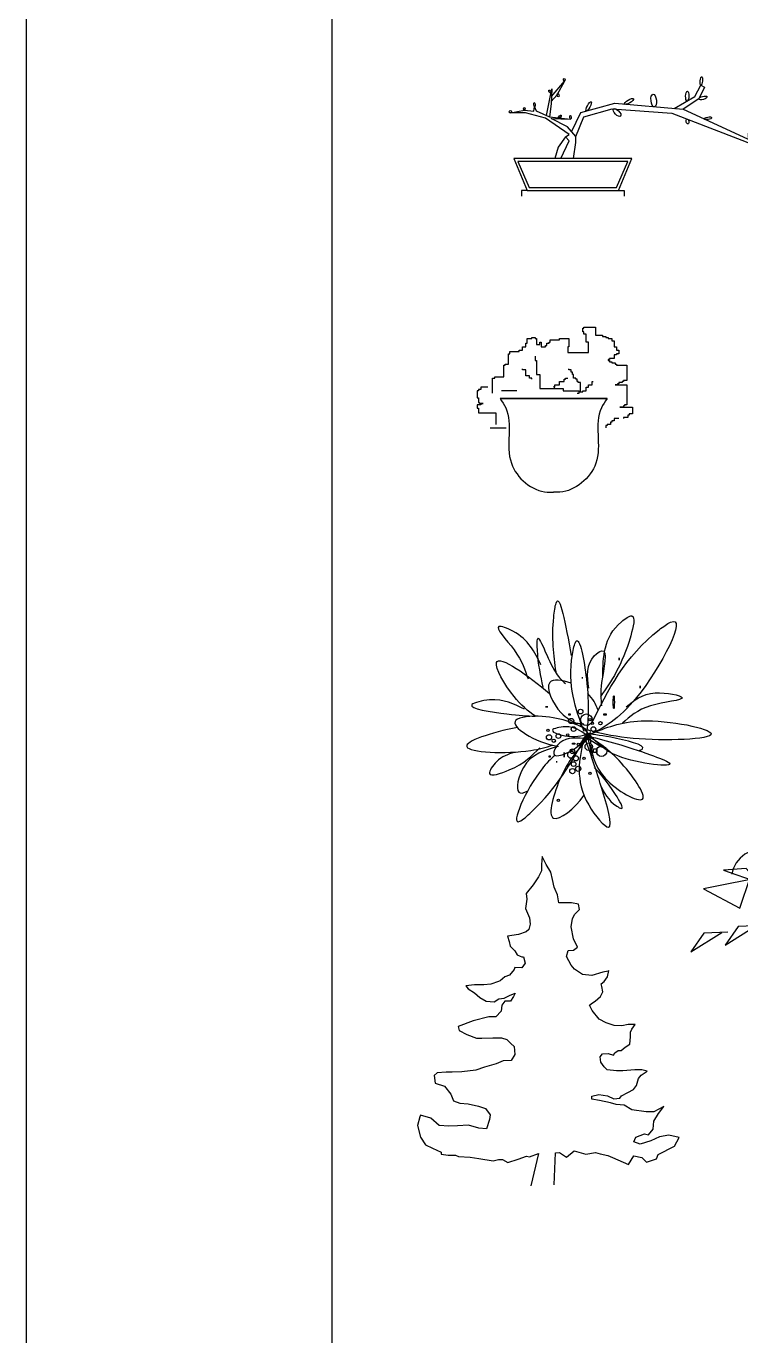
# Model space of a CAD drawing. Extents: x -42728 to 99010, y -18674 to 47645.
# Drawn here: x 36688 to 39201, y -162 to 4441 of the extents above; entities that cross this region are included whole.
import ezdxf

# ---------------------------------------------------------------- set-up
doc = ezdxf.new("R2010")
doc.units = 0
doc.header["$LTSCALE"] = 100
doc.header["$MEASUREMENT"] = 0
doc.layers.get('0').update_dxf_attribs({"linetype": 'CONTINUOUS'})
for name, color, linetype in [('2', 3, 'CONTINUOUS'), ('FUR', 3, 'CONTINUOUS'), ('HATCH', 9, 'CONTINUOUS'), ('PUB_TEXT', 7, 'CONTINUOUS')]:
    doc.layers.add(name, color=color, linetype=linetype)

# ---------------------------------------------------------------- blocks, each defined once
blk = doc.blocks.new('A$C6D8A7C7E')
at = {"layer": '2'}
for p, q in [((65.5, 141.8), (74.5, 188.4)), ((74.5, 188.4), (73.8, 162.1)), ((74.1, 175.3), (96.8, 201.9)), ((96.8, 201.9), (83.7, 177.6)), ((326.4, 175.2), (336.8, 195.1)), ((342.9, 191.6), (333.3, 170.8)), ((336.8, 195.1), (342.9, 191.6)), ((73.8, 162.1), (70.8, 139.4)), ((83.7, 177.6), (73.9, 166.1)), ((125.9, 146.9), (185.6, 163.1)), ((185.6, 163.1), (305.8, 152.7)), ((290, 154.1), (326.4, 175.2)), ((333.3, 170.8), (305.8, 152.7)), ((2.4, 146.2), (26.5, 150.8)), ((28.4, 146.2), (2.4, 146.2)), ((26.5, 150.8), (43.4, 149.5)), ((63.5, 137.1), (28.4, 146.2)), ((43.4, 149.5), (44.5, 157.2)), ((44.5, 157.2), (47.4, 149.9)), ((47.4, 149.9), (70.8, 139.4)), ((70.8, 139.4), (107.7, 135.2)), ((109.6, 113.1), (125.9, 146.9)), ((116.8, 104.7), (131.1, 139.1)), ((131.1, 139.1), (181.1, 153.4)), ((181.1, 153.4), (285.7, 145.6)), ((285.7, 145.6), (434.4, 88.4)), ((305.8, 152.7), (433.8, 93.6)), ((105.1, 108.6), (63.5, 137.1)), ((73.9, 136.5), (107.7, 135.2)), ((102.5, 121.5), (73.9, 136.5)), ((116.8, 104.7), (102.5, 121.5)), ((98.6, 104), (85.7, 85.9)), ((90.8, 66), (105.1, 96.9)), ((98.6, 104), (105.1, 108.6)), ((105.1, 96.9), (98.6, 104)), ((113, 66), (116.8, 94.3)), ((116.8, 94.3), (116.8, 104.7)), ((420.9, 99.6), (454.8, 109.5)), ((454.8, 103.4), (433.8, 93.6)), ((433.8, 93.6), (434.4, 88.4)), ((454.8, 109.5), (454.8, 103.4)), ((85.7, 85.9), (79.9, 66)), ((21.7, 10), (21.7, 0)), ((31.7, 10), (21.7, 10)), ((191.7, 10), (201.7, 10)), ((201.7, 10), (201.7, 0))]:
    blk.add_line(p, q, dxfattribs=at)
blk.add_lwpolyline([(31.7, 10), (191.7, 10), (215.7, 66), (7.7, 66)], close=True, dxfattribs=at)
for centre, major_axis, ratio in [((337.6, 202.5), (-0.83, -7.38), 0.279174), ((71.3, 183.9), (1.9, -2.03), 0.513299), ((96.7, 204.3), (0.2, -2.41), 0.605752), ((312.9, 175.7), (-0.31, -8.55), 0.340104), ((44.2, 160.9), (-0.24, 3.72), 0.313236), ((85.9, 177.4), (-0.93, 2.68), 0.547352), ((139.6, 157.7), (-4.29, -8.24), 0.261171), ((210.3, 166.4), (-8.07, -4.71), 0.300671), ((253.9, 168.2), (1.2, -11.1), 0.430147), ((340.6, 172.7), (-7.22, -1.92), 0.365045), ((2, 148.2), (0.42, -2.02), 0.979278), ((26.4, 153.4), (0.1, -2.62), 0.476675), ((89, 139.9), (-2.47, -2.25), 0.399123), ((107.6, 138.5), (0.1, -3.35), 0.373953), ((189.4, 146.9), (-6.28, 6.27), 0.444799), ((349.2, 136.8), (-6.42, -1.14), 0.328808), ((313.3, 131.2), (-1.02, 4.2), 0.533935), ((454.8, 117.5), (0.06, -7.99), 0.376901), ((421.9, 106.1), (0.04, -6.19), 0.253896)]:
    blk.add_ellipse(centre, major_axis=major_axis, ratio=ratio, dxfattribs=at)
at = {"layer": 'HATCH'}
blk.add_lwpolyline([(35, 15), (188.4, 15), (208.1, 61), (15.3, 61)], close=True, dxfattribs=at)
blk = doc.blocks.new('A$C732C1407')
at = {"layer": 'FUR'}
for p, q in [((228.1, 164.4), (40.1, 164.4)), ((40.1, 164.4), (228.1, 164.4))]:
    blk.add_line(p, q, dxfattribs=at)
for points in [[(26.5, 174), (26.5, 200.5), (30.6, 200.5), (30.6, 202.6), (46.9, 202.6), (46.9, 222.9), (48.9, 222.9), (48.9, 225), (55, 225), (55, 243.3), (57.1, 243.3), (57.1, 247.4), (73.4, 247.4), (73.4, 249.4), (79.5, 249.4), (79.5, 255.5), (85.6, 255.5), (85.6, 261.6), (87.6, 261.6), (87.6, 269.8), (95.8, 269.8), (95.8, 271.8), (101.9, 271.8), (101.9, 269.8), (103.9, 269.8), (103.9, 259.6), (110, 259.6), (110, 263.6), (112.1, 263.6), (112.1, 255.5), (120.2, 255.5), (120.2, 257.5), (122.3, 257.5), (122.3, 261.6), (126.4, 261.6), (126.4, 263.6), (128.4, 263.6), (128.4, 267.7), (144.7, 267.7), (144.7, 269.8), (161, 269.8), (161, 255.5), (159, 255.5), (159, 245.3), (195.6, 245.3), (195.6, 263.6), (191.6, 263.6), (191.6, 277.9), (187.5, 277.9), (187.5, 282), (185.5, 282), (185.5, 288.1), (187.5, 288.1), (187.5, 290.1), (207.9, 290.1), (207.9, 275.9), (220.1, 275.9), (220.1, 273.8), (226.2, 273.8), (226.2, 271.8), (230.3, 271.8), (230.3, 269.8), (236.4, 269.8), (236.4, 265.7), (240.5, 265.7), (240.5, 255.5), (244.6, 255.5), (244.6, 249.4), (248.6, 249.4), (248.6, 243.3), (244.6, 243.3), (244.6, 241.2), (240.5, 241.2), (240.5, 235.1), (232.3, 235.1), (232.3, 233.1), (230.3, 233.1), (230.3, 231.1), (232.3, 231.1), (232.3, 229), (236.4, 229), (236.4, 227), (242.5, 227), (242.5, 225), (244.6, 225), (244.6, 222.9), (262.9, 222.9), (262.9, 196.4), (256.8, 196.4), (256.8, 194.4), (254.8, 194.4), (254.8, 192.4), (248.6, 192.4), (248.6, 190.3), (246.6, 190.3), (246.6, 188.3), (242.5, 188.3), (262.9, 188.3), (262.9, 153.7), (258.8, 153.7), (258.8, 151.6), (256.8, 151.6), (256.8, 149.6), (250.7, 149.6), (273.1, 149.6), (273.1, 137.4), (267, 137.4), (267, 135.4), (264.9, 135.4), (264.9, 131.3), (256.8, 131.3), (256.8, 129.2)], [(101.9, 239.2), (101.9, 231.1), (103.9, 231.1), (103.9, 206.6), (110, 206.6), (110, 182.2), (150.8, 182.2), (150.8, 178.1), (179.3, 178.1), (179.3, 176.1), (181.4, 176.1), (181.4, 192.4), (177.3, 192.4), (177.3, 194.4), (175.3, 194.4), (175.3, 198.5), (173.2, 198.5), (173.2, 200.5), (169.2, 200.5), (169.2, 206.6), (167.1, 206.6), (167.1, 210.7), (165.1, 210.7), (165.1, 214.8), (161, 214.8), (161, 216.8)], [(95.8, 198.5), (95.8, 200.5), (91.7, 200.5), (91.7, 204.6), (85.6, 204.6), (85.6, 214.8), (79.5, 214.8), (79.5, 216.8)], [(18.3, 184.2), (6.1, 184.2), (6.1, 180.2), (2, 180.2), (2, 178.1), (0, 178.1), (0, 165.9), (2, 165.9), (2, 157.8), (4.1, 157.8), (4.1, 155.7), (10.2, 155.7), (6.1, 155.7), (6.1, 153.7), (0, 153.7), (0, 147.6), (2, 147.6), (2, 139.4), (32.6, 139.4), (32.6, 119.1)], [(134.5, 186.3), (134.5, 184.2), (136.5, 184.2), (136.5, 188.3), (144.7, 188.3), (144.7, 194.4), (152.8, 194.4), (152.8, 198.5), (154.9, 198.5), (154.9, 200.5), (159, 200.5)], [(175.3, 174), (179.3, 174), (179.3, 176.1), (185.5, 176.1), (185.5, 178.1), (191.6, 178.1), (191.6, 184.2), (195.6, 184.2), (195.6, 188.3), (201.8, 188.3), (201.8, 194.4), (203.8, 194.4)], [(69.3, 178.1), (42.8, 178.1)], [(248.6, 129.2), (240.5, 129.2), (240.5, 125.2), (236.4, 125.2), (236.4, 123.1), (234.4, 123.1), (234.4, 119.1), (228.3, 119.1), (228.3, 117), (226.2, 117), (226.2, 113)], [(22.4, 113), (50.9, 113)]]:
    blk.add_lwpolyline(points, dxfattribs=at)
for points in [[(40.1, 164.4), (50, 148.3), (59.9, 50.7), (123, 0), (134.1, 0)], [(228.1, 164.4), (218.2, 148.3), (208.3, 50.7), (145.3, 0), (134.1, 0)]]:
    blk.add_spline(points, degree=3, dxfattribs=at)
blk = doc.blocks.new('A$C391C1D10')
for p, q in [((535.2, 593.7), (535.2, 593.7)), ((535.2, 593.7), (535.2, 585.5)), ((535.2, 585.5), (535.2, 593.7)), ((535.2, 585.5), (535.2, 585.5)), ((403.9, 524), (408, 524)), ((408, 524), (403.9, 524)), ((403.9, 524), (403.9, 524)), ((408, 524), (408, 524)), ((609.1, 495.3), (609.1, 495.3)), ((609.1, 495.3), (609.1, 487.1)), ((609.1, 487.1), (609.1, 495.3)), ((609.1, 487.1), (609.1, 487.1)), ((276.7, 421.5), (284.9, 421.5)), ((284.9, 421.5), (276.7, 421.5)), ((276.7, 421.5), (276.7, 421.5)), ((284.9, 421.5), (284.9, 421.5)), ((358.7, 396.9), (362.8, 396.9)), ((358.7, 392.8), (358.7, 396.9)), ((362.8, 392.8), (358.7, 392.8)), ((362.8, 396.9), (362.8, 392.8)), ((481.9, 396.9), (490.1, 396.9)), ((481.9, 392.8), (481.9, 396.9)), ((490.1, 392.8), (481.9, 392.8)), ((490.1, 396.9), (490.1, 392.8)), ((371.1, 294.4), (379.3, 294.4)), ((371.1, 290.3), (371.1, 294.4)), ((379.3, 290.3), (371.1, 290.3)), ((379.3, 294.4), (379.3, 290.3)), ((289, 249.3), (293.1, 249.3)), ((289, 245.2), (289, 249.3)), ((293.1, 245.2), (289, 245.2)), ((293.1, 249.3), (293.1, 245.2)), ((342.3, 261.6), (342.3, 261.6)), ((342.3, 261.6), (342.3, 245.2)), ((342.3, 245.2), (342.3, 261.6)), ((342.3, 245.2), (342.3, 245.2)), ((444.9, 273.9), (457.2, 273.9)), ((444.9, 261.6), (444.9, 273.9)), ((457.2, 261.6), (444.9, 261.6)), ((457.2, 273.9), (457.2, 261.6)), ((313.6, 228.8), (317.7, 228.8)), ((317.7, 228.8), (313.6, 228.8)), ((313.6, 228.8), (313.6, 228.8)), ((317.7, 228.8), (317.7, 228.8))]:
    blk.add_line(p, q)
for centre, radius in [((367, 372.3), 9.17), ((399.8, 405.1), 8.2), ((420.3, 376.4), 20.5), ((432.6, 376.4), 4.1), ((469.5, 364.1), 5.8), ((289, 314.9), 9.17), ((284.9, 339.5), 4.1), ((321.8, 319), 8.2), ((354.6, 323.1), 4.1), ((375.2, 343.6), 8.2), ((440.8, 364.1), 4.1), ((444.9, 343.6), 8.21), ((305.4, 302.6), 5.8), ((391.6, 290.3), 4.1), ((428.5, 282.1), 13), ((473.7, 265.7), 18.3), ((367, 253.4), 12.3), ((371.1, 265.7), 8.21), ((383.4, 241.1), 9.17), ((412.1, 241.1), 4.1), ((371.1, 196), 9.17), ((375.2, 220.6), 8.2), ((391.6, 204.2), 9.17), ((432.6, 187.8), 4.1), ((321.8, 93.5), 4.1)]:
    blk.add_circle(centre, radius)
blk.add_ellipse((516.7, 437.9), major_axis=(0, -22.9), ratio=0.089446)
for points in [[(313.6, 544.5), (305.4, 737.2), (313.6, 786.3), (367, 601.9)], [(477.8, 528.1), (543.4, 720.8), (580.4, 741.3), (576.2, 671.6), (469.5, 458.4)], [(260.3, 569.1), (161.8, 688), (112.5, 704.4), (165.9, 622.4), (215.1, 519.9)], [(268.5, 491.2), (247.9, 622.4), (247.9, 659.3), (313.6, 540.4), (346.4, 503.5)], [(412.1, 335.4), (371.1, 606), (383.4, 651.1), (420.3, 519.9), (420.3, 319)], [(428.5, 487.1), (449, 601.9), (473.7, 618.3), (473.7, 507.6), (473.7, 425.6)], [(559.8, 421.5), (662.4, 470.7), (756.8, 454.3), (646, 425.6), (547.5, 364.1)], [(202.8, 413.3), (79.7, 446.1), (18.1, 429.7), (141.2, 396.9), (239.7, 388.7)], [(436.7, 327.2), (613.2, 372.3), (859.4, 327.2), (584.5, 310.8), (440.8, 335.4)], [(420.3, 323.1), (346.4, 351.8), (301.3, 339.5), (354.6, 319), (436.7, 331.3)], [(412.1, 310.8), (317.7, 286.2), (305.4, 257.5), (383.4, 278), (420.3, 327.2)], [(432.6, 314.9), (486, 171.4), (617.3, 97.6), (535.2, 232.9), (412.1, 327.2)], [(428.5, 319), (646, 253.4), (711.7, 224.7), (531.1, 249.3), (432.6, 323.1)], [(165.9, 261.6), (104.3, 228.8), (79.7, 187.8), (149.4, 200.1), (256.1, 278)], [(412.1, 314.9), (428.5, 77.1), (498.3, -0.8), (473.7, 138.6), (416.2, 310.8)], [(469.5, 146.8), (527, 73), (543.4, 64.8), (522.9, 114), (449, 208.3)]]:
    blk.add_spline(points, degree=3)
for points, knots in [([(437.3, 361.5), (496.2, 480.1), (562, 612.5), (796.5, 779.4), (610.2, 421.3), (478.8, 346.1), (424.4, 320.7)], [0, 0, 0, 0, 40.824739, 45.604628, 74.663977, 95.841897, 95.841897, 95.841897, 95.841897]), ([(241.4, 388.7), (215.1, 406.4), (152.9, 461.6), (47.5, 653), (218.2, 530.8), (290.7, 468.6)], [19.825917, 19.825917, 19.825917, 19.825917, 29.011748, 42.399866, 64.042519, 64.042519, 64.042519, 64.042519]), ([(367.1, 504.8), (335.2, 517.6), (257.9, 526.9), (315.8, 401.3), (369.3, 370.7), (390.1, 363.1)], [18.833122, 18.833122, 18.833122, 18.833122, 27.039982, 38.360197, 45.093972, 45.093972, 45.093972, 45.093972]), ([(437.3, 335), (387.4, 359.3), (311.4, 396.3), (102.5, 381.4), (240.7, 296.9), (316.2, 284.1)], [0, 0, 0, 0, 18.035591, 27.412488, 44.773028, 44.773028, 44.773028, 44.773028]), ([(177.6, 349.7), (85.5, 331.4), (-109.1, 267.5), (175.7, 253), (278.6, 279.6), (301.2, 287.2)], [21.6361, 21.6361, 21.6361, 21.6361, 42.333756, 64.916692, 72.092789, 72.092789, 72.092789, 72.092789]), ([(604.6, 267.9), (610.5, 269.7), (643.5, 284.6), (498.1, 319.7), (438.6, 324.9), (412.1, 327.2)], [19.435722, 19.435722, 19.435722, 19.435722, 21.308666, 33.123164, 42.641813, 42.641813, 42.641813, 42.641813]), ([(309.7, 251.5), (294.7, 239.1), (224, 167.1), (134.1, -30.4), (312.4, 126), (368.2, 227.6), (416.2, 314.9)], [12.54858, 12.54858, 12.54858, 12.54858, 17.980872, 38.009424, 43.26282, 75.586016, 75.586016, 75.586016, 75.586016]), ([(321.8, 282.1), (274.4, 269.9), (198.1, 250.4), (165.9, 110.8), (199.7, 118.8), (214, 126.3)], [0, 0, 0, 0, 14.353727, 23.118098, 27.717732, 27.717732, 27.717732, 27.717732]), ([(437.3, 321.8), (400.2, 283.6), (332.6, 214.1), (262.2, -29), (381.3, 66), (411.5, 110.9), (411.9, 111.4)], [0, 0, 0, 0, 18.02512, 32.836916, 46.093238, 46.248013, 46.248013, 46.248013, 46.248013])]:
    blk.add_open_spline(points, degree=3, knots=knots)
for points in [[(461.7, 410.1), (454, 431.4), (443.1, 451.4), (425.1, 468.7)], [(410.8, 361.5), (398.1, 362.5), (385.4, 363.5), (372.4, 364.3)], [(397.3, 362.6), (411.3, 346.3), (424, 330.6), (436.7, 314.9)], [(407.1, 298.4), (414.4, 306.7), (421.4, 314.9), (428.5, 323.1)], [(477.1, 348.3), (477.1, 348.3), (477.1, 348.3), (477.1, 348.3)], [(403, 297.3), (415.2, 304.4), (426.3, 313.1), (437.3, 321.8)], [(412.1, 306.7), (410.9, 306.2), (409.8, 305.8), (408.6, 305.3)], [(416.2, 319), (440.1, 301.8), (464.1, 284.6), (491.8, 273.5)], [(440.6, 240.3), (437.6, 267.5), (430.9, 294.6), (424.1, 321.8)]]:
    blk.add_open_spline(points, degree=3)
blk = doc.blocks.new('A$C4D7A4888')
for p, q in [((353.5, 674.3), (267.9, 602)), ((353.5, 424.3), (340.3, 674.3)), ((267.9, 602), (353.5, 424.3)), ((331.7, 520.8), (440.3, 588.9)), ((377.7, 587), (331.7, 520.8)), ((462.3, 590.7), (377.7, 587)), ((424.2, 496.1), (465.4, 569.7)), ((465.4, 569.7), (633.1, 524.2)), ((633.1, 524.2), (409.5, 497.2)), ((274.5, 470.4), (44, 424.3)), ((195.1, 495.4), (114.6, 489.7)), ((114.6, 489.7), (235.8, 447.9)), ((171.8, 356.6), (208.6, 463.8)), ((251.1, 431.9), (195.1, 495.4)), ((44, 424.3), (171.8, 356.6)), ((241.6, 437.5), (340.3, 148)), ((523.9, 291.2), (491, 429.4)), ((502.9, 362.6), (611.4, 430.6)), ((548.9, 428.8), (502.9, 362.6)), ((633.5, 432.5), (548.9, 428.8)), ((333.7, 384.8), (228.4, 325.6)), ((228.4, 180.9), (327.2, 371.7)), ((472, 108.5), (267.9, 371.7)), ((401.2, 400.9), (357, 386.1)), ((357, 386.1), (360.7, 334.7)), ((360.7, 334.7), (379.1, 399)), ((504.1, 409.7), (405.4, 205.7)), ((458.9, 332.2), (584, 371.7)), ((584, 371.7), (801.3, 325.6)), ((228.4, 325.6), (228.4, 180.9)), ((616.9, 319), (498.4, 351.9)), ((801.3, 325.6), (616.9, 319)), ((120.3, 225.9), (228.8, 294)), ((166.3, 292.1), (120.3, 225.9)), ((250.9, 295.8), (166.3, 292.1)), ((405.4, 205.7), (523.9, 291.2)), ((0, 202.3), (108.6, 270.3)), ((46, 268.5), (0, 202.3)), ((130.7, 272.1), (46, 268.5)), ((616.5, 77.2), (515.3, 202.3)), ((515.3, 198.6), (588.9, 193.1)), ((588.9, 193.1), (616.5, 77.2)), ((277.9, 163.7), (261.3, 77.2)), ((296.3, 0), (279.7, 176.5)), ((340.3, 148), (472, 108.5)), ((261.3, 77.2), (296.3, 0))]:
    blk.add_line(p, q)
for centre, radius in [((231.4, 436.2), 26), ((346.1, 345.4), 118.7), ((417.6, 423), 16.3), ((395.8, 341.2), 21.2), ((313.9, 283), 26), ((412.3, 202.2), 21.2)]:
    blk.add_circle(centre, radius)
for centre, radius, start, end in [((245.7, 459.2), 102.8, 75.1279, 170.6363), ((443.1, 423.5), 102.9, 341.8228, 51.6037), ((501, 285.8), 66.1, 262.5168, 41.352), ((360.5, 277.2), 148.7, 240.4448, 333.3394)]:
    blk.add_arc(centre, radius, start, end)
blk = doc.blocks.new('A$C0395331B')
for p, q in [((627.4, 1652.6), (623.2, 1613.3)), ((646.8, 1613.5), (627.4, 1652.6)), ((623.4, 1581.8), (608, 1550.3)), ((623.2, 1613.3), (623.4, 1581.8)), ((670.7, 1574.4), (646.8, 1613.5)), ((608, 1550.3), (581.3, 1510.8)), ((678.8, 1538.5), (670.7, 1574.4)), ((687, 1499.2), (678.8, 1538.5)), ((581.3, 1510.8), (545.7, 1466.7)), ((545.7, 1466.7), (550.4, 1439.8)), ((691.6, 1488), (687, 1499.2)), ((703, 1460), (691.6, 1488)), ((711.2, 1420.8), (703, 1460)), ((550.4, 1439.8), (542.9, 1392.5)), ((542.9, 1392.5), (562.4, 1345.5)), ((739.3, 1421), (711.2, 1420.8)), ((774.1, 1421.3), (739.3, 1421)), ((810.1, 1413.7), (774.1, 1421.3)), ((790.3, 1363), (813.7, 1386.8)), ((813.7, 1386.8), (810.1, 1413.7)), ((562.4, 1345.5), (567.1, 1314.1)), ((771.7, 1300), (779.2, 1342.7)), ((779.2, 1342.7), (790.3, 1363)), ((508, 1262), (453, 1253.7)), ((453, 1253.7), (461.1, 1226.8)), ((547.2, 1274.6), (508, 1262)), ((559.5, 1285.9), (547.2, 1274.6)), ((567.1, 1314.1), (559.5, 1285.9)), ((783.4, 1240.5), (771.7, 1300)), ((461.1, 1226.8), (465.8, 1203.2)), ((465.8, 1203.2), (489.6, 1179.8)), ((803.9, 1198), (783.4, 1240.5)), ((783.8, 1182.1), (803.9, 1198)), ((489.6, 1179.8), (501, 1159.7)), ((501, 1159.7), (516.7, 1152)), ((516.7, 1152), (524.6, 1148.7)), ((524.6, 1148.7), (532.5, 1148.7)), ((532.5, 1148.7), (540.6, 1117.3)), ((749.3, 1150.4), (756.9, 1181.9)), ((773.2, 1106.8), (749.3, 1150.4)), ((756.9, 1181.9), (783.8, 1182.1)), ((462.4, 1057.2), (438.9, 1049.1)), ((485.8, 1085.4), (462.4, 1057.2)), ((490.2, 1096.7), (485.8, 1085.4)), ((525.1, 1093.6), (490.2, 1096.7)), ((540.6, 1117.3), (525.1, 1093.6)), ((789.1, 1087.8), (773.2, 1106.8)), ((828.6, 1060.1), (789.1, 1087.8)), ((875.8, 1055.9), (828.6, 1060.1)), ((930.7, 1073.2), (875.8, 1055.9)), ((957.6, 1076.8), (930.7, 1073.2)), ((954.5, 1048.7), (962.1, 1081.3)), ((962.1, 1081.3), (957.6, 1076.8)), ((286.5, 1008.6), (242.7, 1003.8)), ((242.7, 1003.8), (255.2, 988.2)), ((255.2, 988.2), (286.8, 969.3)), ((333.7, 1009), (286.5, 1008.6)), ((368.5, 1012.6), (333.7, 1009)), ((407.7, 1025.3), (368.5, 1012.6)), ((415.5, 1028.7), (407.7, 1025.3)), ((438.9, 1049.1), (415.5, 1028.7)), ((923.3, 1013.6), (938.9, 1025)), ((926.8, 1001.3), (923.3, 1013.6)), ((931.5, 974.4), (926.8, 1001.3)), ((938.9, 1025), (954.5, 1048.7)), ((286.8, 969.3), (313.9, 946)), ((313.9, 946), (345.5, 926)), ((345.5, 926), (384.9, 922.9)), ((384.9, 922.9), (408.3, 938.8)), ((408.3, 938.8), (436.4, 942.4)), ((439.9, 926.7), (424.3, 907.5)), ((436.4, 942.4), (463.2, 955)), ((468, 926.9), (439.9, 926.7)), ((463.2, 955), (491.2, 966.4)), ((483.5, 950.7), (468, 926.9)), ((491.2, 966.4), (483.5, 950.7)), ((880.2, 918.9), (892.5, 926.9)), ((892.5, 926.9), (919.3, 950.7)), ((919.3, 950.7), (931.5, 974.4)), ((421.2, 876), (393.3, 847.7)), ((424.3, 907.5), (421.2, 876)), ((864.6, 906.5), (880.2, 918.9)), ((877.2, 879.6), (864.6, 906.5)), ((912.3, 836.1), (877.2, 879.6)), ((280, 827.8), (205, 799.1)), ((205, 799.1), (209.7, 780)), ((358.5, 847.5), (280, 827.8)), ((393.3, 847.7), (358.5, 847.5)), ((948.4, 817.3), (912.3, 836.1)), ((987.8, 805.2), (948.4, 817.3)), ((1027.2, 802.2), (987.8, 805.2)), ((1058.5, 810.3), (1027.2, 802.2)), ((1093.4, 810.5), (1058.5, 810.3)), ((1077.8, 786.8), (1093.4, 810.5)), ((209.7, 780), (249.1, 760.1)), ((249.1, 760.1), (296.4, 741.4)), ((296.4, 741.4), (323.4, 741.6)), ((323.4, 741.6), (378.4, 742)), ((378.4, 742), (422.2, 742.4)), ((422.2, 742.4), (449.2, 734.7)), ((449.2, 734.7), (469.6, 714.7)), ((1067.2, 711.5), (1070.3, 747.5)), ((1070.1, 771), (1077.8, 786.8)), ((1070.3, 747.5), (1070.1, 771)), ((469.6, 714.7), (485.5, 699.1)), ((489.1, 659.8), (470.3, 628.2)), ((485.5, 699.1), (489.1, 659.8)), ((918.3, 647.4), (929.4, 663.2)), ((929.4, 663.2), (957.5, 663.5)), ((957.5, 663.5), (984.5, 655.8)), ((984.5, 655.8), (992.3, 668.2)), ((992.3, 668.2), (1007.9, 679.6)), ((1007.9, 679.6), (1023.6, 679.7)), ((1023.6, 679.7), (1043.7, 695.6)), ((1043.7, 695.6), (1067.2, 711.5)), ((336.9, 595.7), (293.2, 579.6)), ((395.2, 611.9), (336.9, 595.7)), ((431, 627.9), (395.2, 611.9)), ((470.3, 628.2), (431, 627.9)), ((921.9, 620.5), (918.3, 647.4)), ((937.8, 597), (921.9, 620.5)), ((953.6, 581.4), (937.8, 597)), ((100.1, 566.9), (84.5, 554.4)), ((84.5, 554.4), (89.3, 515.1)), ((143.9, 570.6), (100.1, 566.9)), ((175.4, 570.9), (143.9, 570.6)), ((222.5, 571.2), (175.4, 570.9)), ((293.2, 579.6), (222.5, 571.2)), ((1000.8, 577.3), (953.6, 581.4)), ((1032.3, 577.6), (1000.8, 577.3)), ((1091.8, 582.5), (1032.3, 577.6)), ((1126.6, 582.8), (1091.8, 582.5)), ((1100.2, 504), (1111.2, 538.9)), ((1111.2, 538.9), (1123.4, 554.7)), ((1123.4, 554.7), (1154.7, 575.2)), ((1154.7, 575.2), (1126.6, 582.8)), ((89.3, 515.1), (136.6, 499.8)), ((136.6, 499.8), (168.4, 460.7)), ((168.4, 460.7), (181, 426)), ((1025.4, 451.7), (1056.7, 467.7)), ((1056.7, 467.7), (1084.7, 483.6)), ((1084.7, 483.6), (1100.2, 504)), ((181, 426), (212.5, 413.9)), ((212.5, 413.9), (255.2, 410.9)), ((255.2, 410.9), (307, 398.9)), ((307, 398.9), (341.9, 388)), ((876, 450.5), (911.9, 458.7)), ((876.2, 434.8), (876, 450.5)), ((915.5, 427.3), (876.2, 434.8)), ((911.9, 458.7), (954.7, 451.2)), ((970.6, 416.5), (915.5, 427.3)), ((954.7, 451.2), (986.2, 435.7)), ((998.8, 408.8), (970.6, 416.5)), ((986.2, 435.7), (1017.6, 440.4)), ((1038.1, 404.6), (998.8, 408.8)), ((1017.6, 440.4), (1025.4, 451.7)), ((1077.6, 381.4), (1038.1, 404.6)), ((1238.1, 398.3), (1187.8, 371)), ((1211.4, 363.3), (1238.1, 398.3)), ((12, 346.1), (0, 302.2)), ((15.3, 354), (12, 346.1)), ((67.1, 338.6), (15.3, 354)), ((110.1, 303), (67.1, 338.6)), ((341.9, 388), (365.7, 356.7)), ((362.5, 333.1), (347.2, 285.8)), ((365.7, 356.7), (362.5, 333.1)), ((1148.5, 370.7), (1077.6, 381.4)), ((1187.8, 371), (1148.5, 370.7)), ((1188.1, 323.8), (1211.4, 363.3)), ((0, 302.2), (16.2, 243.9)), ((158.4, 300), (110.1, 303)), ((201.1, 300.4), (158.4, 300)), ((256.1, 304.2), (201.1, 300.4)), ((307.9, 288.9), (256.1, 304.2)), ((347.2, 285.8), (307.9, 288.9)), ((1160.6, 256.2), (1184, 284.5)), ((1184, 284.5), (1188.1, 323.8)), ((16.2, 243.9), (40.1, 204.8)), ((40.1, 204.8), (76.1, 189.3)), ((1086.7, 220.8), (1097.8, 244.5)), ((1118.3, 208.7), (1086.7, 220.8)), ((1097.8, 244.5), (1141.5, 260.6)), ((1173.2, 224.9), (1118.3, 208.7)), ((1141.5, 260.6), (1160.6, 256.2)), ((1215.7, 245.4), (1173.2, 224.9)), ((1209.7, 156.5), (1291.3, 198.8)), ((1262.8, 253.6), (1215.7, 245.4)), ((1314.6, 241.7), (1262.8, 253.6)), ((1291.3, 198.8), (1314.6, 241.7)), ((76.1, 189.3), (119, 169.4)), ((119, 169.4), (119.1, 158.2)), ((119.1, 158.2), (155, 154)), ((155, 154), (191, 154.3)), ((191, 154.3), (206.8, 146.5)), ((206.8, 146.5), (265.2, 143.6)), ((265.2, 143.6), (309, 136.1)), ((309, 136.1), (379.9, 124.3)), ((379.9, 124.3), (406.8, 132.4)), ((406.8, 132.4), (427, 132.5)), ((427, 132.5), (454.1, 117)), ((454.1, 117), (505.6, 133.2)), ((505.6, 133.2), (548.2, 149.2)), ((548.2, 149.2), (563.9, 146)), ((563.9, 146), (607.6, 162)), ((607.6, 162), (569.6, 0)), ((687.5, 5.4), (694.1, 166.1)), ((694.1, 166.1), (713.2, 166.2)), ((713.2, 166.2), (749.3, 142.9)), ((749.3, 142.9), (788.3, 174.7)), ((788.3, 174.7), (846.9, 159.4)), ((846.9, 159.4), (894, 167.6)), ((894, 167.6), (917.6, 160)), ((917.6, 160), (957, 152.4)), ((957, 152.4), (980.7, 141.4)), ((980.7, 141.4), (1059.6, 106)), ((1059.6, 106), (1087.3, 150.1)), ((1087.3, 150.1), (1126.7, 142.5)), ((1126.7, 142.5), (1150.4, 119.1)), ((1150.4, 119.1), (1200.9, 135.2)), ((1200.9, 135.2), (1209.7, 156.5))]:
    blk.add_line(p, q)

msp = doc.modelspace()

# ---------------------------------------------------------------- linework, layer by layer
for p, q in [((36688.13139, 17329.67949), (36688.13139, -5087.13862)), ((37763.33476, -826.2679), (37763.33476, 17122.18249))]:
    msp.add_line(p, q)

# ---------------------------------------------------------------- block references
for name, p in [('A$C391C1D10', (38237.34865, 1626.76975)), ('A$C4D7A4888', (39024.86796, 984.89415))]:
    msp.add_blockref(name, p)
at = {"xscale": 0.7, "yscale": 0.7, "zscale": 0.7}
msp.add_blockref('A$C0395331B', (38063.47978, 365.47833), dxfattribs=at)
at = {"layer": 'PUB_TEXT', "color": 3, "xscale": 2, "yscale": 2, "zscale": 2}
for name, p in [('A$C6D8A7C7E', (38386.64005, 3843.76977)), ('A$C732C1407', (38274.11934, 2803.3775))]:
    msp.add_blockref(name, p, dxfattribs=at)

doc.saveas('drawing.dxf')
